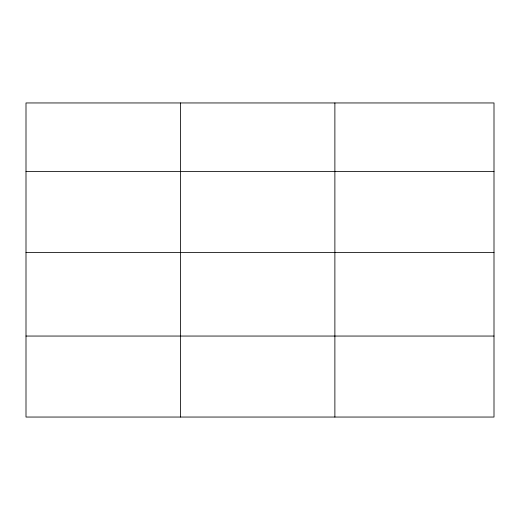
<?xml version="1.0" encoding="UTF-8"?>
<svg xmlns="http://www.w3.org/2000/svg" width="520" height="520" viewBox="0 0 520 520"><rect width="100%" height="100%" fill="white"/><g stroke="black" fill="none" stroke-linecap="round" stroke-linejoin="round"><path stroke-width="0.78" d="M494 252.603L494 102.953L26 102.953L26 417.047L494 417.047L494 252.603L26 252.603M26 171.607L494 171.607M26 336.05L494 336.05M334.88 102.953L334.88 417.047M180.44 102.953L180.44 417.047"/></g></svg>
